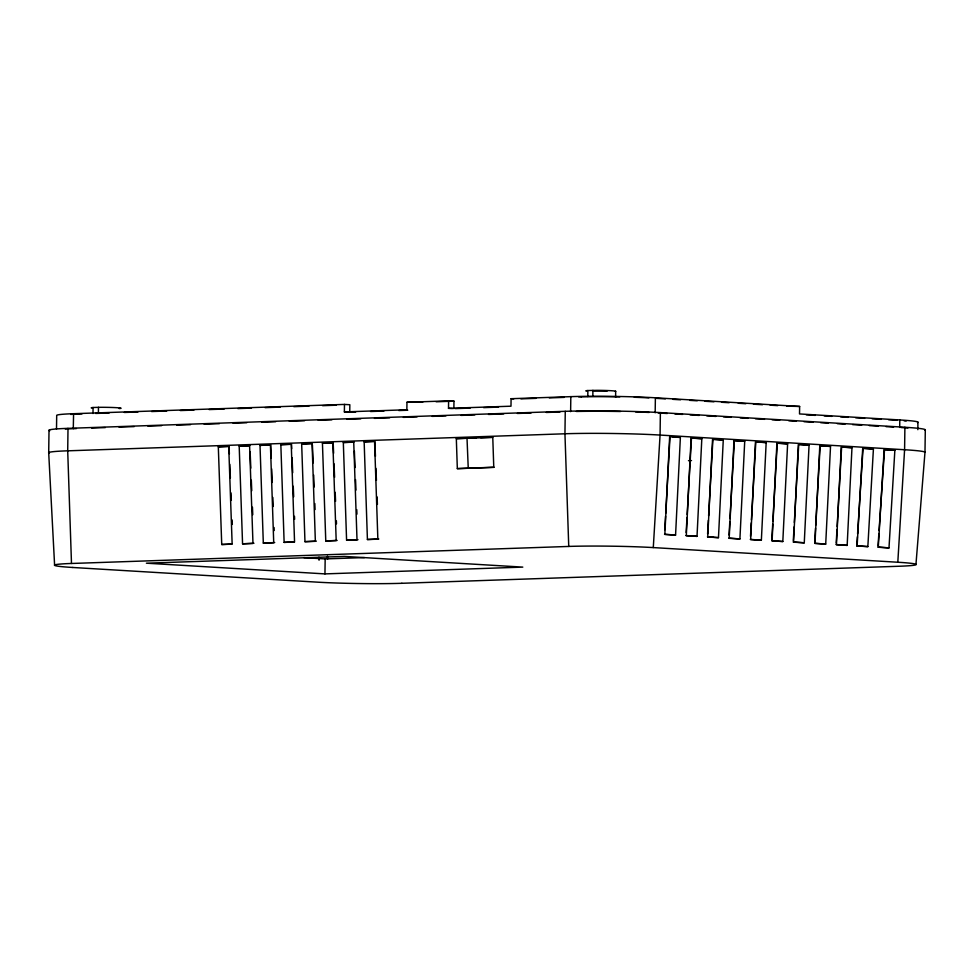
<?xml version="1.0" encoding="UTF-8"?>
<svg xmlns="http://www.w3.org/2000/svg" width="974" height="974" viewBox="0 0 974 974"><rect width="100%" height="100%" fill="white"/><g stroke="black" fill="none" stroke-linecap="round" stroke-linejoin="round"><path stroke-width="1.46" d="M49.017 430.338L48.7 452.813L54.605 565.249M56.504 428.95L56.699 415.472A59.791 2.812 0.8 0 1 73.5 413.694M565.261 411.308L564.944 433.783L568.743 546.438L71.492 563.483L67.705 450.828L68.01 428.353L565.261 411.308A67.267 3.166 0.8 0 1 660.275 412.599L904.895 427.257L904.59 449.732L897.809 562.241A59.791 2.812 0.8 0 1 899.148 566.247L401.812 583.292M65.319 429.047A59.791 2.812 0.8 0 1 73.281 428.67L73.586 413.707L344.479 404.417L349.836 404.734L349.739 412.221L344.37 411.905L344.479 404.417M92.993 413.5L93.078 407.509L98.471 407.327A14.963 0.706 0.8 0 1 116.6 407.68A14.963 0.706 0.8 0 1 119.181 408.569M98.386 413.317L98.471 407.327M324.951 573.893L522.807 567.111L344.248 556.41L146.392 563.191L324.951 573.893L325.17 558.918L364.434 557.578M453.872 408.654L453.969 401.166L448.612 400.85L406.962 402.274L406.852 409.762L344.37 411.905M452.533 408.581L448.503 408.337L448.612 400.85M570.618 411.637L570.825 396.649L511.094 398.707L510.985 406.195L448.503 408.337M587.785 396.528L587.87 390.537L597.025 390.343A14.951 0.706 0.8 0 1 615.118 391.475M592.825 396.357L592.91 390.355M615.592 397.355L615.678 391.292M655.173 412.781L655.38 397.794A59.791 2.812 0.8 0 0 570.74 396.649M660.384 412.599L660.068 435.061L653.286 547.583L897.809 562.241M655.38 397.794L799.63 406.45L799.52 413.938L899.793 419.952A59.791 2.812 0.8 0 1 917.545 422.558M899.696 427.44L899.793 419.952M917.825 429.68L917.934 422.192M915.95 564.482L924.983 452.253L925.3 429.778M680.376 437.436L669.649 436.79L664.84 534.446L675.566 535.091L680.376 437.436L672.985 436.876M701.816 438.726L691.102 438.081L686.293 535.737L697.019 536.37L701.816 438.726L691.479 437.935L687.169 514.503M723.268 440.005L712.542 439.359L707.745 537.015L718.471 537.66L723.268 440.005L712.931 439.213L708.609 515.794M744.72 441.295L733.994 440.65L729.185 538.305L739.911 538.951L744.72 441.295L734.372 440.504L729.976 518.582M766.173 442.586L755.447 441.94L750.637 539.584L761.364 540.229L766.173 442.586L755.824 441.794L751.429 519.873M787.613 443.864L776.899 443.219L772.09 540.874L782.816 541.52L787.613 443.864L777.276 443.073L772.881 521.151M809.065 445.155L798.339 444.509L793.542 542.165L804.268 542.81L809.065 445.155L798.729 444.363L794.334 522.441M830.518 446.445L819.791 445.8L814.982 543.443L825.709 544.089L830.518 446.445L820.169 445.654L815.688 525.23M851.97 447.723L841.244 447.078L836.435 544.734L847.161 545.379L851.97 447.723L841.621 446.932L837.141 526.52M664.792 529.734L665.546 516.22M665.717 513.225L670.027 436.644M686.146 532.522L686.999 517.511M707.599 533.813L708.366 520.299M729.051 535.103L729.806 521.589M750.504 536.382L751.258 522.868M771.858 539.17L772.711 524.158M793.311 540.46L794.078 526.946M814.763 541.751L815.518 528.237M836.216 543.029L836.97 529.515M873.41 449.014L862.696 448.369L857.12 545.976L867.846 546.621L873.41 449.014L863.074 448.223L857.583 533.764M894.863 450.305L884.136 449.659L878.268 547.242L888.994 547.887L894.863 450.305L884.526 449.513L879.059 530.538M867.846 546.621L856.803 545.769L857.388 536.771M878.061 545.537L878.865 533.533M218.31 446.81L228.72 446.457L232.153 544.162L221.731 544.515L218.31 446.81L229.048 446.299L229.365 453.823M239.19 446.092L249.6 445.739L252.972 543.443L242.563 543.809L239.19 446.092L249.868 445.593M260.009 445.386L270.431 445.021L273.718 542.737L263.309 543.09L260.009 445.386L270.699 444.874L271.259 458.401M280.841 444.668L291.25 444.314L294.55 542.019L284.128 542.384L280.841 444.668L291.53 444.168L291.713 448.673M301.672 443.949L312.082 443.596L315.357 541.313L304.959 541.666L301.672 443.949L312.35 443.45M322.443 443.243L332.852 442.89L336.188 540.594L325.766 540.947L322.443 443.243L333.181 442.732L333.607 453.251M343.323 442.525L353.732 442.172L357.008 539.888L346.586 540.241L343.323 442.525L354.012 442.026M364.154 441.819L374.564 441.453L377.851 539.17L367.417 539.523L364.154 441.819L374.832 441.307L375.453 456.331M456.319 438.653L492.771 437.399L493.769 467.374L457.33 468.628L456.319 438.653L476.116 437.837M457.33 468.628L494.049 467.228M221.731 544.515L231.715 544.052M242.563 543.809L253.958 543.261M263.309 543.09L274.705 542.555M284.128 542.384L294.099 541.909M304.959 541.666L316.355 541.13M325.766 540.947L337.162 540.412M346.586 540.241L357.994 539.693M367.417 539.523L378.813 538.987L375.842 539.085M78.943 414.023L81.974 413.926M95.598 413.451L109.21 412.988M124.343 412.465L137.967 412.002M151.591 411.539L166.724 411.016M180.348 410.553L193.96 410.078M209.093 409.567L224.227 409.043M237.851 408.581L251.475 408.106M265.086 407.643L280.22 407.12M293.844 406.657L308.977 406.134M322.601 405.671L336.225 405.208M422.728 402.238L406.962 402.274M436.121 401.775L453.969 401.166M520.932 398.865L535.87 398.354M549.312 397.903L564.238 397.38M349.739 412.221L355.68 412.026M370.558 411.515L383.951 411.052M398.829 410.541L407.753 410.237M455.357 408.605L470.235 408.094M483.628 407.631L498.493 407.12M73.379 428.682L76.422 428.572M91.629 428.061L105.314 427.586M118.998 427.111L134.205 426.6M147.89 426.125L161.574 425.662M176.781 425.139L190.466 424.664M204.15 424.201L219.357 423.678M233.042 423.203L246.726 422.74M261.933 422.217L275.618 421.742M289.302 421.279L304.509 420.756M318.194 420.281L331.878 419.818M347.085 419.295L360.77 418.832M374.454 418.357L389.661 417.834M403.346 417.371L417.042 416.896M432.237 416.373L445.934 415.91M461.14 415.387L474.825 414.912M488.51 414.449L503.716 413.926M517.401 413.463L531.086 412.988M546.292 412.465L559.977 412.002M799.63 406.45L786.834 406.17M67.705 450.828L564.944 433.783M480.669 437.679L492.82 437.265M688.46 460.678L691.503 460.568M291.068 541.994L294.038 541.897M349.069 540.01L352.04 539.9M578.726 396.905L581.271 396.832M656.245 398.342L665.364 398.89M672.949 399.34L680.546 399.803M689.653 400.351L697.238 400.801M704.835 401.251L713.942 401.799M721.539 402.262L729.124 402.712M738.243 403.26L745.828 403.711M753.426 404.173L762.532 404.721M770.13 405.172L777.715 405.622M806.289 414.839L815.275 415.374M824.248 415.91L831.735 416.361M840.708 416.896L848.196 417.347M855.683 417.797L864.656 418.333M872.144 418.783L881.117 419.319M888.605 419.77L894.595 420.135A52.328 2.459 0.8 0 1 896.896 420.281M511.094 398.707L513.773 398.865M658.205 412.964L667.324 413.5M674.921 413.962L682.506 414.413M690.103 414.875L699.21 415.423M706.807 415.874L715.927 416.422M723.512 416.872L731.109 417.335M740.228 417.883L747.813 418.333M755.41 418.783L764.517 419.331M772.114 419.794L779.711 420.244M788.818 420.792L796.415 421.243M804.013 421.705L813.12 422.253M820.717 422.704L828.314 423.154M837.421 423.702L845.018 424.165M852.615 424.615L861.722 425.163M869.319 425.614L878.426 426.162M886.023 426.624L893.621 427.075M904.59 449.732L660.068 435.061A67.267 3.166 0.8 0 0 564.847 433.771M692.684 535.931L695.363 536.09M710.119 536.978L712.798 537.137M774.464 540.838L777.142 540.996M838.967 544.709L841.816 544.88M856.803 545.769L859.786 545.951M303.973 557.652L325.17 558.918M72.733 567.477L317.256 582.148A59.791 2.812 0.8 0 0 401.897 583.292M877.951 547.047L888.994 547.887M836.13 544.539L847.161 545.379M814.678 543.249L825.709 544.089M793.226 541.958L804.268 542.81M771.785 540.68L782.816 541.52M750.333 539.389L761.364 540.229M728.881 538.098L739.911 538.951M707.428 536.82L718.471 537.66M685.988 535.53L697.019 536.37M664.536 534.239L675.566 535.091M607.204 391.085L594.262 391.073M467.009 438.142L468.238 468.117M375.94 468.36L376.427 480.377M377.096 496.91L377.413 504.422M354.378 451.035L355.047 467.569M355.534 479.585L355.973 490.105M356.764 509.646L356.947 514.15M334.033 463.77L334.593 477.297M335.202 492.32L335.567 501.342M336.371 520.883L336.493 523.878M312.411 444.948L313.153 462.979M313.652 475.008L314.139 487.024M314.821 503.558L315.065 509.572M292.078 457.683L292.699 472.719M293.247 486.245L293.685 496.764M294.477 516.293L294.611 519.3M271.685 468.92L272.233 482.447M272.854 497.471L273.219 506.492M274.084 527.531L274.205 530.538M250.123 451.607L250.817 468.129M251.316 480.158L251.755 490.677M252.449 507.198L252.765 514.71M229.803 464.342L230.363 477.857M230.996 492.893L231.313 500.405M232.129 519.933L232.311 524.45M327.459 556.178L327.581 559.222M318.936 557.189L319.058 560.22M72.831 567.477A59.791 2.812 0.8 0 1 71.406 563.471M568.646 546.426A59.791 2.812 0.8 0 1 653.201 547.583M904.505 449.732A67.328 3.178 0.8 0 1 924.983 452.253M49.418 453.239A67.267 3.166 0.8 0 1 67.596 450.816M581.222 396.832A52.365 2.472 0.8 0 1 619.793 396.868M634.293 397.258A52.365 2.472 0.8 0 1 648.879 397.903M70.749 414.425A52.328 2.459 0.8 0 1 78.87 414.023M900.987 427.525A59.791 2.812 0.8 0 1 907.938 428.036M904.152 420.865A52.328 2.459 0.8 0 1 906.149 421.085M576.365 411.466A59.791 2.812 0.8 0 1 620.45 411.503M635.572 411.905A59.791 2.812 0.8 0 1 649.159 412.452M904.822 427.269A67.328 3.178 0.8 0 1 924.862 430.191M49.723 430.764A67.267 3.166 0.8 0 1 67.912 428.353M91.726 408.021A14.963 0.706 0.8 0 1 93.114 407.509M586.263 391.049A15 0.706 0.8 0 1 587.87 390.537"/></g></svg>
